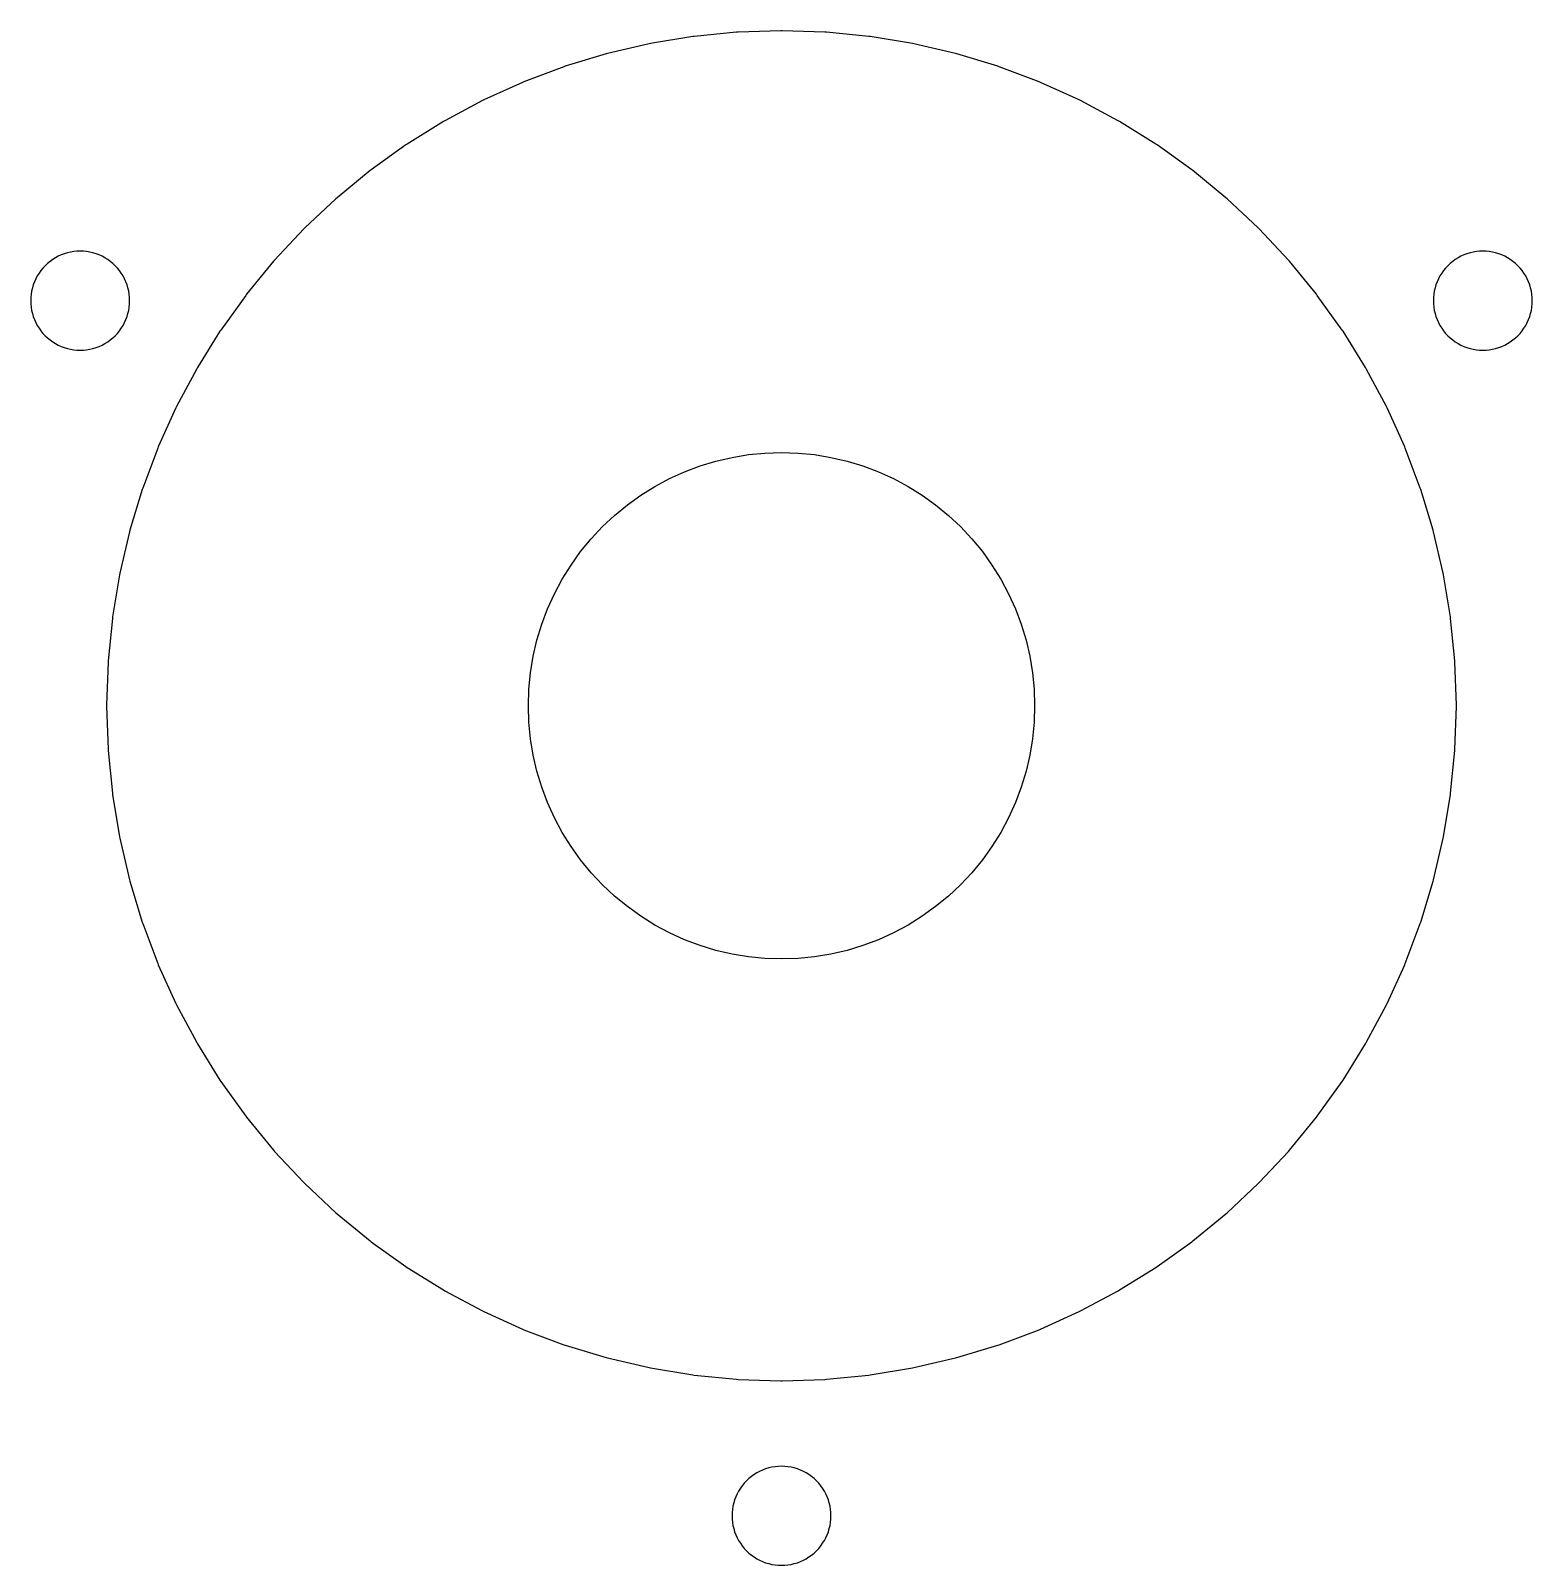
# Model space of a CAD drawing. Extents: x -16.7 to 16.7, y -19.1 to 15.
import ezdxf

# ---------------------------------------------------------------- set-up
doc = ezdxf.new("R2010")
doc.units = 0
doc.layers.get('0').update_dxf_attribs({"linetype": 'CONTINUOUS'})

msp = doc.modelspace()

# ---------------------------------------------------------------- linework, layer by layer
for points in [[(0.016359, -14.9997), (0.964705, -14.9687), (0.997354, -14.9665), (1.94164, -14.8735), (1.97408, -14.8693), (2.91026, -14.7147), (2.94235, -14.7083), (3.86641, -14.4929), (3.89802, -14.4844), (4.80601, -14.209), (4.837, -14.1984), (5.72503, -13.8642), (5.75526, -13.8517), (6.61954, -13.4601), (6.64888, -13.4456), (7.4857, -12.9983), (7.51403, -12.982), (8.3198, -12.4809), (8.34701, -12.4627), (9.11828, -11.91), (9.14424, -11.8901), (9.87771, -11.2882), (9.90231, -11.2666), (10.5948, -10.618), (10.618, -10.5948), (11.2666, -9.90231), (11.2882, -9.87771), (11.8901, -9.14424), (11.91, -9.11828), (12.4627, -8.34701), (12.4809, -8.3198), (12.982, -7.51403), (12.9983, -7.4857), (13.4456, -6.64888), (13.4601, -6.61954), (13.8517, -5.75526), (13.8642, -5.72503), (14.1984, -4.837), (14.209, -4.80601), (14.4844, -3.89802), (14.4929, -3.86641), (14.7083, -2.94235), (14.7147, -2.91026), (14.8693, -1.97408), (14.8735, -1.94164), (14.9665, -0.997354), (14.9687, -0.964705), (14.9997, -0.016359), (14.9997, 0.016359), (14.9687, 0.964705), (14.9665, 0.997354), (14.8735, 1.94164), (14.8693, 1.97408), (14.7147, 2.91026), (14.7083, 2.94235), (14.4929, 3.86641), (14.4844, 3.89802), (14.209, 4.80601), (14.1984, 4.837), (13.8642, 5.72503), (13.8517, 5.75526), (13.4601, 6.61954), (13.4456, 6.64888), (12.9983, 7.4857), (12.982, 7.51403), (12.4809, 8.3198), (12.4627, 8.34701), (11.91, 9.11828), (11.8901, 9.14424), (11.2882, 9.87771), (11.2666, 9.90231), (10.618, 10.5948), (10.5948, 10.618), (9.90231, 11.2666), (9.87771, 11.2882), (9.14424, 11.8901), (9.11828, 11.91), (8.34701, 12.4627), (8.3198, 12.4809), (7.51403, 12.982), (7.4857, 12.9983), (6.64888, 13.4456), (6.61954, 13.4601), (5.75526, 13.8517), (5.72503, 13.8642), (4.837, 14.1984), (4.80601, 14.209), (3.89802, 14.4844), (3.86641, 14.4929), (2.94235, 14.7083), (2.91026, 14.7147), (1.97408, 14.8693), (1.94164, 14.8735), (0.997354, 14.9665), (0.964705, 14.9687), (0.016359, 14.9997), (-0.016359, 14.9997), (-0.964705, 14.9687), (-0.997354, 14.9665), (-1.94164, 14.8735), (-1.97408, 14.8693), (-2.91026, 14.7147), (-2.94235, 14.7083), (-3.86641, 14.4929), (-3.89802, 14.4844), (-4.80601, 14.209), (-4.837, 14.1984), (-5.72503, 13.8642), (-5.75526, 13.8517), (-6.61954, 13.4601), (-6.64888, 13.4456), (-7.4857, 12.9983), (-7.51403, 12.982), (-8.3198, 12.4809), (-8.34701, 12.4627), (-9.11828, 11.91), (-9.14424, 11.8901), (-9.87771, 11.2882), (-9.90231, 11.2666), (-10.5948, 10.618), (-10.618, 10.5948), (-11.2666, 9.90231), (-11.2882, 9.87771), (-11.8901, 9.14424), (-11.91, 9.11828), (-12.4627, 8.34701), (-12.4809, 8.3198), (-12.982, 7.51403), (-12.9983, 7.4857), (-13.4456, 6.64888), (-13.4601, 6.61954), (-13.8517, 5.75526), (-13.8642, 5.72503), (-14.1984, 4.837), (-14.209, 4.80601), (-14.4844, 3.89802), (-14.4929, 3.86641), (-14.7083, 2.94235), (-14.7147, 2.91026), (-14.8693, 1.97408), (-14.8735, 1.94164), (-14.9665, 0.997354), (-14.9687, 0.964705), (-14.9997, 0.016359), (-14.9997, -0.016359), (-14.9687, -0.964705), (-14.9665, -0.997354), (-14.8735, -1.94164), (-14.8693, -1.97408), (-14.7147, -2.91026), (-14.7083, -2.94235), (-14.4929, -3.86641), (-14.4844, -3.89802), (-14.209, -4.80601), (-14.1984, -4.837), (-13.8642, -5.72503), (-13.8517, -5.75526), (-13.4601, -6.61954), (-13.4456, -6.64888), (-12.9983, -7.4857), (-12.982, -7.51403), (-12.4809, -8.3198), (-12.4627, -8.34701), (-11.91, -9.11828), (-11.8901, -9.14424), (-11.2882, -9.87771), (-11.2666, -9.90231), (-10.618, -10.5948), (-10.5948, -10.618), (-9.90231, -11.2666), (-9.87771, -11.2882), (-9.14424, -11.8901), (-9.11828, -11.91), (-8.34701, -12.4627), (-8.3198, -12.4809), (-7.51403, -12.982), (-7.4857, -12.9983), (-6.64888, -13.4456), (-6.61954, -13.4601), (-5.75526, -13.8517), (-5.72503, -13.8642), (-4.837, -14.1984), (-4.80601, -14.209), (-3.89802, -14.4844), (-3.86641, -14.4929), (-2.94235, -14.7083), (-2.91026, -14.7147), (-1.97408, -14.8693), (-1.94164, -14.8735), (-0.997354, -14.9665), (-0.964705, -14.9687), (-0.016359, -14.9997)], [(-15.5165, 7.90236), (-15.4449, 7.90941), (-15.3739, 7.92114), (-15.3038, 7.93748), (-15.2349, 7.95838), (-15.1675, 7.98373), (-15.1019, 8.01344), (-15.0385, 8.04737), (-14.9773, 8.08538), (-14.9188, 8.12731), (-14.8632, 8.17298), (-14.8106, 8.22218), (-14.7614, 8.27472), (-14.7158, 8.33036), (-14.6738, 8.38887), (-14.6358, 8.45), (-14.6019, 8.51348), (-14.5722, 8.57905), (-14.5468, 8.64642), (-14.5259, 8.7153), (-14.5096, 8.7854), (-14.4979, 8.85642), (-14.4908, 8.92806), (-14.4885, 9), (-14.4908, 9.07194), (-14.4979, 9.14358), (-14.5096, 9.2146), (-14.5259, 9.2847), (-14.5468, 9.35358), (-14.5722, 9.42095), (-14.6019, 9.48652), (-14.6358, 9.55), (-14.6738, 9.61113), (-14.7158, 9.66964), (-14.7614, 9.72528), (-14.8106, 9.77782), (-14.8632, 9.82702), (-14.9188, 9.87269), (-14.9773, 9.91462), (-15.0385, 9.95263), (-15.1019, 9.98656), (-15.1675, 10.0163), (-15.2349, 10.0416), (-15.3038, 10.0625), (-15.3739, 10.0789), (-15.4449, 10.0906), (-15.5165, 10.0976), (-15.5885, 10.1), (-15.6604, 10.0976), (-15.732, 10.0906), (-15.8031, 10.0789), (-15.8732, 10.0625), (-15.942, 10.0416), (-16.0094, 10.0163), (-16.075, 9.98656), (-16.1385, 9.95263), (-16.1996, 9.91462), (-16.2581, 9.87269), (-16.3137, 9.82702), (-16.3663, 9.77782), (-16.4155, 9.72528), (-16.4611, 9.66964), (-16.5031, 9.61113), (-16.5411, 9.55), (-16.575, 9.48652), (-16.6047, 9.42095), (-16.6301, 9.35358), (-16.651, 9.2847), (-16.6673, 9.2146), (-16.679, 9.14358), (-16.6861, 9.07194), (-16.6885, 9), (-16.6861, 8.92806), (-16.679, 8.85642), (-16.6673, 8.7854), (-16.651, 8.7153), (-16.6301, 8.64642), (-16.6047, 8.57905), (-16.575, 8.51348), (-16.5411, 8.45), (-16.5031, 8.38887), (-16.4611, 8.33036), (-16.4155, 8.27472), (-16.3663, 8.22218), (-16.3137, 8.17298), (-16.2581, 8.12731), (-16.1996, 8.08538), (-16.1385, 8.04737), (-16.075, 8.01344), (-16.0094, 7.98373), (-15.942, 7.95838), (-15.8732, 7.93748), (-15.8031, 7.92114), (-15.732, 7.90941), (-15.6604, 7.90236), (-15.5885, 7.9)], [(15.6604, 7.90236), (15.732, 7.90941), (15.8031, 7.92114), (15.8732, 7.93748), (15.942, 7.95838), (16.0094, 7.98373), (16.075, 8.01344), (16.1385, 8.04737), (16.1996, 8.08538), (16.2581, 8.12731), (16.3137, 8.17298), (16.3663, 8.22218), (16.4155, 8.27472), (16.4611, 8.33036), (16.5031, 8.38887), (16.5411, 8.45), (16.575, 8.51348), (16.6047, 8.57905), (16.6301, 8.64642), (16.651, 8.7153), (16.6673, 8.7854), (16.679, 8.85642), (16.6861, 8.92806), (16.6885, 9), (16.6861, 9.07194), (16.679, 9.14358), (16.6673, 9.2146), (16.651, 9.2847), (16.6301, 9.35358), (16.6047, 9.42095), (16.575, 9.48652), (16.5411, 9.55), (16.5031, 9.61113), (16.4611, 9.66964), (16.4155, 9.72528), (16.3663, 9.77782), (16.3137, 9.82702), (16.2581, 9.87269), (16.1996, 9.91462), (16.1385, 9.95263), (16.075, 9.98656), (16.0094, 10.0163), (15.942, 10.0416), (15.8732, 10.0625), (15.8031, 10.0789), (15.732, 10.0906), (15.6604, 10.0976), (15.5885, 10.1), (15.5165, 10.0976), (15.4449, 10.0906), (15.3739, 10.0789), (15.3038, 10.0625), (15.2349, 10.0416), (15.1675, 10.0163), (15.1019, 9.98656), (15.0385, 9.95263), (14.9773, 9.91462), (14.9188, 9.87269), (14.8632, 9.82702), (14.8106, 9.77782), (14.7614, 9.72528), (14.7158, 9.66964), (14.6738, 9.61113), (14.6358, 9.55), (14.6019, 9.48652), (14.5722, 9.42095), (14.5468, 9.35358), (14.5259, 9.2847), (14.5096, 9.2146), (14.4979, 9.14358), (14.4908, 9.07194), (14.4885, 9), (14.4908, 8.92806), (14.4979, 8.85642), (14.5096, 8.7854), (14.5259, 8.7153), (14.5468, 8.64642), (14.5722, 8.57905), (14.6019, 8.51348), (14.6358, 8.45), (14.6738, 8.38887), (14.7158, 8.33036), (14.7614, 8.27472), (14.8106, 8.22218), (14.8632, 8.17298), (14.9188, 8.12731), (14.9773, 8.08538), (15.0385, 8.04737), (15.1019, 8.01344), (15.1675, 7.98373), (15.2349, 7.95838), (15.3038, 7.93748), (15.3739, 7.92114), (15.4449, 7.90941), (15.5165, 7.90236), (15.5885, 7.9)], [(-0.368033, -5.61509), (-0.734489, -5.579), (-1.0978, -5.51902), (-1.45641, -5.4354), (-1.80879, -5.32851), (-2.15341, -5.1988), (-2.48882, -5.04683), (-2.81357, -4.87325), (-3.12627, -4.6788), (-3.42559, -4.46431), (-3.71023, -4.23071), (-3.97899, -3.97899), (-4.23071, -3.71023), (-4.46431, -3.42559), (-4.6788, -3.12627), (-4.87325, -2.81357), (-5.04683, -2.48882), (-5.1988, -2.15341), (-5.32851, -1.80879), (-5.4354, -1.45641), (-5.51902, -1.0978), (-5.579, -0.734489), (-5.61509, -0.368033), (-5.62714, 0), (-5.61509, 0.368033), (-5.579, 0.734489), (-5.51902, 1.0978), (-5.4354, 1.45641), (-5.32851, 1.80879), (-5.1988, 2.15341), (-5.04683, 2.48882), (-4.87325, 2.81357), (-4.6788, 3.12627), (-4.46431, 3.42559), (-4.23071, 3.71023), (-3.97899, 3.97899), (-3.71023, 4.23071), (-3.42559, 4.46431), (-3.12627, 4.6788), (-2.81357, 4.87325), (-2.48882, 5.04683), (-2.15341, 5.1988), (-1.80879, 5.32851), (-1.45641, 5.4354), (-1.0978, 5.51902), (-0.734489, 5.579), (-0.368033, 5.61509), (0, 5.62714), (0.368033, 5.61509), (0.734489, 5.579), (1.0978, 5.51902), (1.45641, 5.4354), (1.80879, 5.32851), (2.15341, 5.1988), (2.48882, 5.04683), (2.81357, 4.87325), (3.12627, 4.6788), (3.42559, 4.46431), (3.71023, 4.23071), (3.97899, 3.97899), (4.23071, 3.71023), (4.46431, 3.42559), (4.6788, 3.12627), (4.87325, 2.81357), (5.04683, 2.48882), (5.1988, 2.15341), (5.32851, 1.80879), (5.4354, 1.45641), (5.51902, 1.0978), (5.579, 0.734489), (5.61509, 0.368033), (5.62714, 0), (5.61509, -0.368033), (5.579, -0.734489), (5.51902, -1.0978), (5.4354, -1.45641), (5.32851, -1.80879), (5.1988, -2.15341), (5.04683, -2.48882), (4.87325, -2.81357), (4.6788, -3.12627), (4.46431, -3.42559), (4.23071, -3.71023), (3.97899, -3.97899), (3.71023, -4.23071), (3.42559, -4.46431), (3.12627, -4.6788), (2.81357, -4.87325), (2.48882, -5.04683), (2.15341, -5.1988), (1.80879, -5.32851), (1.45641, -5.4354), (1.0978, -5.51902), (0.734489, -5.579), (0.368033, -5.61509), (0, -5.62714)], [(0.071943, -19.0976), (0.143579, -19.0906), (0.214599, -19.0789), (0.284701, -19.0625), (0.353583, -19.0416), (0.420952, -19.0163), (0.486518, -18.9866), (0.55, -18.9526), (0.611127, -18.9146), (0.669638, -18.8727), (0.72528, -18.827), (0.777817, -18.7778), (0.827024, -18.7253), (0.872689, -18.6696), (0.914617, -18.6111), (0.952628, -18.55), (0.98656, -18.4865), (1.01627, -18.421), (1.04162, -18.3536), (1.06252, -18.2847), (1.07886, -18.2146), (1.09059, -18.1436), (1.09764, -18.0719), (1.1, -18), (1.09764, -17.9281), (1.09059, -17.8564), (1.07886, -17.7854), (1.06252, -17.7153), (1.04162, -17.6464), (1.01627, -17.579), (0.98656, -17.5135), (0.952628, -17.45), (0.914617, -17.3889), (0.872689, -17.3304), (0.827024, -17.2747), (0.777817, -17.2222), (0.72528, -17.173), (0.669638, -17.1273), (0.611127, -17.0854), (0.55, -17.0474), (0.486518, -17.0134), (0.420952, -16.9837), (0.353583, -16.9584), (0.284701, -16.9375), (0.214599, -16.9211), (0.143579, -16.9094), (0.071943, -16.9024), (0, -16.9), (-0.071943, -16.9024), (-0.143579, -16.9094), (-0.214599, -16.9211), (-0.284701, -16.9375), (-0.353583, -16.9584), (-0.420952, -16.9837), (-0.486518, -17.0134), (-0.55, -17.0474), (-0.611127, -17.0854), (-0.669638, -17.1273), (-0.72528, -17.173), (-0.777817, -17.2222), (-0.827024, -17.2747), (-0.872689, -17.3304), (-0.914617, -17.3889), (-0.952628, -17.45), (-0.98656, -17.5135), (-1.01627, -17.579), (-1.04162, -17.6464), (-1.06252, -17.7153), (-1.07886, -17.7854), (-1.09059, -17.8564), (-1.09764, -17.9281), (-1.1, -18), (-1.09764, -18.0719), (-1.09059, -18.1436), (-1.07886, -18.2146), (-1.06252, -18.2847), (-1.04162, -18.3536), (-1.01627, -18.421), (-0.98656, -18.4865), (-0.952628, -18.55), (-0.914617, -18.6111), (-0.872689, -18.6696), (-0.827024, -18.7253), (-0.777817, -18.7778), (-0.72528, -18.827), (-0.669638, -18.8727), (-0.611127, -18.9146), (-0.55, -18.9526), (-0.486518, -18.9866), (-0.420952, -19.0163), (-0.353583, -19.0416), (-0.284701, -19.0625), (-0.214599, -19.0789), (-0.143579, -19.0906), (-0.071943, -19.0976), (0, -19.1)]]:
    msp.add_lwpolyline(points, close=True)

doc.saveas('drawing.dxf')
